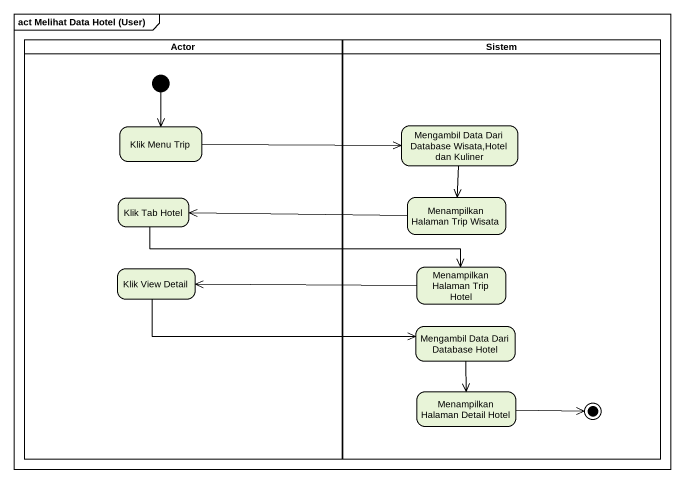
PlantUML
@startuml
mainframe act Melihat Data Hotel (User)
hide empty description
state "Actor" as Actor_ <<partition>> {
  state "Klik Menu Trip" as Klik_Menu_Trip
  state "Klik Tab Hotel" as Klik_Tab_Hotel
  state "Klik View Detail" as Klik_View_Detail
  [*] --> Klik_Menu_Trip
}
state Sistem <<partition>> {
  state "Mengambil Data Dari Database Wisata,Hotel dan Kuliner" as Mengambil_Data_Dari
  state "Menampilkan Halaman Trip Wisata" as Menampilkan_Halaman_Trip
  state "Menampilkan Halaman Trip Hotel" as Menampilkan_Halaman_Trip_2
  state "Mengambil Data Dari Database Hotel" as Mengambil_Data_Dari_2
  state "Menampilkan Halaman Detail Hotel" as Menampilkan_Halaman_Detail
  Menampilkan_Halaman_Detail -right-> [*]
}
Klik_Menu_Trip -right-> Mengambil_Data_Dari
Mengambil_Data_Dari --> Menampilkan_Halaman_Trip
Klik_Tab_Hotel -right-> Menampilkan_Halaman_Trip_2
Menampilkan_Halaman_Trip -left-> Klik_Tab_Hotel
Klik_View_Detail -right-> Mengambil_Data_Dari_2
Menampilkan_Halaman_Trip_2 -left-> Klik_View_Detail
Mengambil_Data_Dari_2 --> Menampilkan_Halaman_Detail
@enduml
